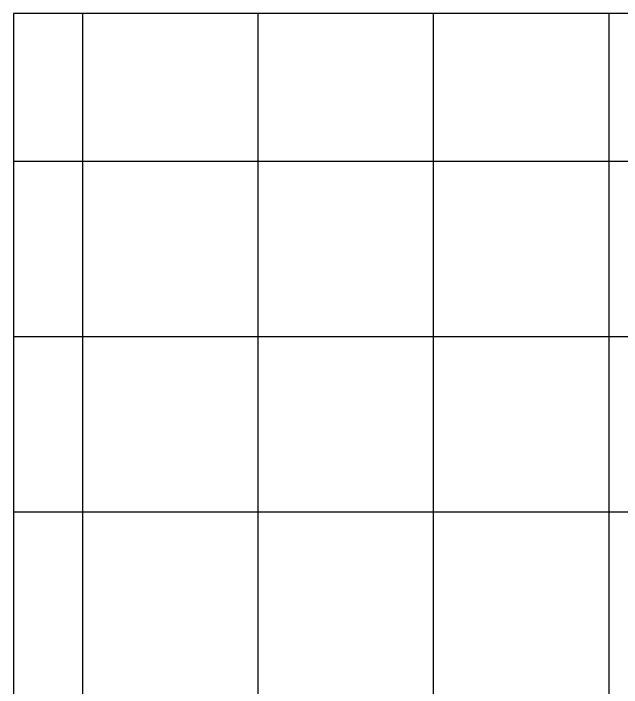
# Model space of a CAD drawing. Extents: x -655 to 4508, y 895 to 4678.
# Drawn here: x 643 to 1683, y 2744 to 3898 of the extents above; entities that cross this region are included whole.
import ezdxf

# ---------------------------------------------------------------- set-up
doc = ezdxf.new("R2010")
doc.units = 0
doc.header["$LTSCALE"] = 3
doc.header["$MEASUREMENT"] = 0
doc.layers.add('4', color=4, linetype='CONTINUOUS')
doc.layers.add('BH', color=3, linetype='CONTINUOUS')

msp = doc.modelspace()

# ---------------------------------------------------------------- linework, layer by layer
at = {"layer": '4'}
for p, q in [((2683.3, 3897.8), (643.3, 3897.8)), ((643.3, 3897.8), (643.3, 1837.8))]:
    msp.add_line(p, q, dxfattribs=at)
at = {"layer": 'BH'}
for p, q in [((761.6, 1837.8), (761.6, 3897.8)), ((1061.6, 1777.8), (1061.6, 3897.8)), ((1361.6, 1777.8), (1361.6, 3897.8)), ((1661.6, 1777.8), (1661.6, 3897.8)), ((2683.3, 3644.4), (643.3, 3644.4)), ((2683.3, 3344.4), (643.3, 3344.4)), ((2683.3, 3044.4), (643.3, 3044.4))]:
    msp.add_line(p, q, dxfattribs=at)

doc.saveas('drawing.dxf')
